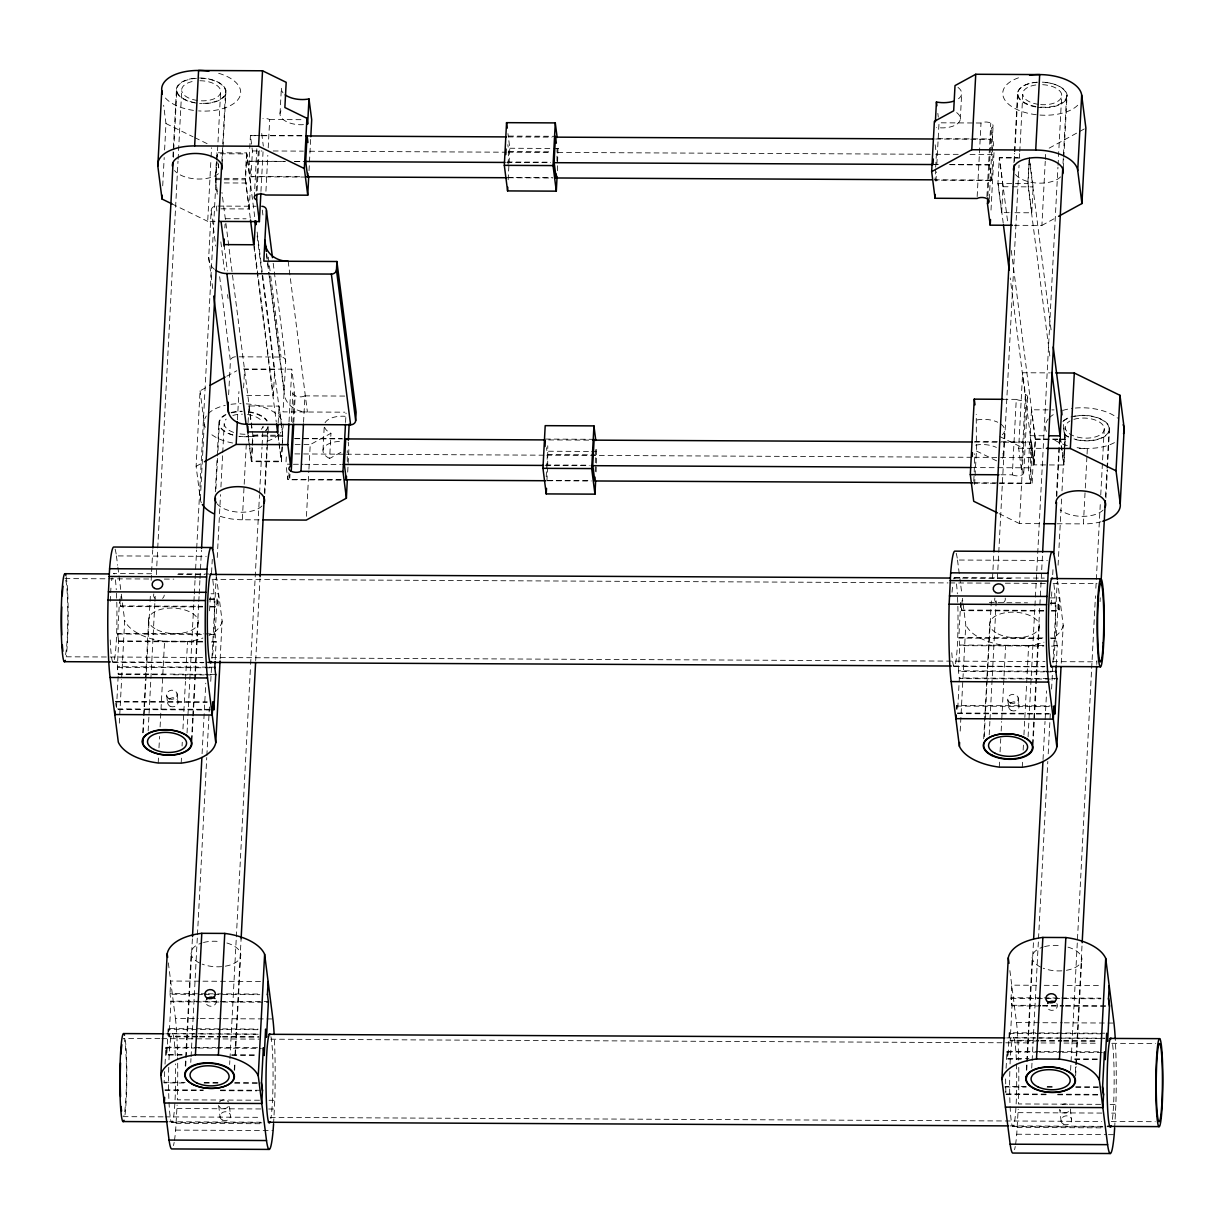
<?xml version="1.0" encoding="UTF-8"?>
<svg xmlns="http://www.w3.org/2000/svg" width="1224" height="1224" viewBox="0 0 1224 1224"><rect width="100%" height="100%" fill="white"/><g stroke="black" fill="none" stroke-linecap="round" stroke-linejoin="round"><path stroke-width="0.75" stroke-dasharray="5 3.75" d="M168.744 1067.282L168.637 1071.52A44.431 3.519 -89.7 0 0 171.023 1121.123A44.431 3.519 -89.7 0 0 175.338 1092.986L175.552 1084.541A44.431 3.519 -89.7 0 0 175.506 1063.886M1009.831 1071.413L1009.724 1075.636A44.431 3.519 -89.7 0 0 1012.11 1125.239A44.431 3.519 -89.7 0 0 1016.425 1097.102L1016.624 1088.656A44.431 3.519 -89.7 0 0 1016.456 1063.136M174.466 1140.401A70.916 5.63 -89.7 0 0 175.659 1130.104L177.113 1105.058M273.595 1123.8L274.788 1100.3A70.916 5.63 -89.7 0 0 274.36 1038.227M1015.553 1144.516A70.916 5.63 -89.7 0 0 1016.746 1134.22L1018.2 1109.174M1114.666 1127.916L1115.875 1104.415A70.916 5.63 -89.7 0 0 1115.248 1038.595M347.708 472.127L348.947 447.923L348.213 442.078M202.756 641.957L118.682 641.544L117.718 634.017L119.401 602.132M166.02 674.73L118.254 674.501L117.336 667.34L118.713 640.917L117.749 633.389L203.735 633.803M202.679 606.951L120.518 606.538L121.207 593.334L124.695 620.599L121.696 677.591M118.147 676.306L116.418 709.507L210.038 709.966M119.309 723.185L121.604 679.488M162.715 185.834L164.2 157.529M164.597 149.986L165.974 123.563L163.633 105.249M142.734 732.793L145.518 679.595M145.625 677.698L148.609 620.706M172.921 156.703L176.394 90.668M143.177 732.763L149.971 603.202M150.062 601.305L150.46 593.686M151.164 580.344L152.755 549.851M173.334 157.361L173.624 151.638M173.732 149.741L176.822 90.668M148.15 730.881L154.836 603.233M154.943 601.321L155.341 593.701M156.335 574.653L157.636 549.882M157.728 547.969L178 161.201M178.107 159.288L181.703 90.698A19.553 10.006 3 0 1 194.907 81.059M158.187 763.011L158.477 757.319M158.982 747.818L159.579 736.42M160.084 726.918L164.552 641.437A49.526 25.352 3 0 1 124.695 620.599M215.087 221.376L207.697 221.345L210.972 159.089M211.063 157.192L211.553 147.767M164.628 1071.627L164.031 1082.888L185.054 1082.995M165.026 1064.161L165.898 1047.254L192.658 1047.377M201.363 502.789A39.535 20.242 3 0 1 200.323 499.254L196.115 466.283L200.063 390.823L208.401 386.264M181.167 763.133L181.565 755.529M182.055 746.028L182.254 742.234M182.957 728.938L185.436 681.431M185.543 679.534L187.532 641.544A49.526 25.352 3 0 0 202.939 638.056M182.07 1055.119L166.785 1055.042L168.178 1028.619L257.973 1029.063M212.747 288.543L208.723 257.117L211.171 210.237A4.881 4.177 -7.3 0 1 216.266 206.06L256.122 206.259M197.752 1036.927L169.096 1036.789L170.962 1001.156L268.408 1001.63M217.291 194.234L215.424 179.668L216.296 163.006M217.229 191.525L215.546 178.291L216.403 161.889M216.495 160.053L216.877 152.77L246.544 152.908L254.99 219.02M187.027 732.977L189.72 681.538M189.827 679.641L193.82 603.417M193.912 601.519L194.218 595.797M194.31 593.9L195.014 580.558M195.121 578.646L195.519 571.027M195.611 569.129L196.605 550.066M196.712 548.168L216.985 161.384M217.076 159.487L220.672 90.882M200.323 499.254L204.27 423.795L200.063 390.823M191.495 740.627L192.704 717.769M192.795 715.856L194.601 681.569M194.692 679.657L198.686 603.447M198.793 601.535L199.084 595.828M199.191 593.915L199.895 580.589M199.986 578.677L200.384 571.057M200.491 569.145L201.486 550.096M221.85 161.415L225.553 90.913M191.939 740.642L193.132 717.845M193.239 715.948L195.029 681.737M195.121 679.84L198.212 620.951M222.125 164.49L225.981 90.913M224.864 227.939L225.063 224.252M185.237 1065.982L191.112 953.894M215.332 491.788L217.107 457.822M217.214 455.94L218.882 423.856M185.711 1066.181L192.398 938.533M202.082 753.709L205.77 683.221M209.564 610.807L210.375 595.568M211.568 572.71L212.272 559.368M215.96 488.866L217.551 458.388M217.964 450.769L219.356 424.085M190.776 1062.401L190.975 1058.592M191.082 1056.679L197.37 936.651M197.462 934.738L206.749 757.549M206.856 755.636L209.442 706.095M210.742 681.34L211.553 666.086M211.951 658.466L216.235 576.535M217.245 557.486L220.534 494.603M220.932 486.984L222.63 454.594M222.722 452.696L224.222 424.116M209.396 598.811L217.03 598.857L215.164 634.491L205.617 634.445M228.628 394.725L230.403 360.973L219.586 276.18M215.195 659.812L216.158 641.391L210.436 641.376M210.314 606.982L217.964 607.012L218.652 593.808L211.018 593.778M220.136 659.063L222.125 621.073L216.51 576.963M250.277 218.117L245.213 178.444L246.544 152.908M221.024 208.83L249.252 208.967L245.534 179.806L246.896 153.903L216.786 153.75M259.87 135.405L250.43 135.359L249.084 161.262L284.947 161.446M237.441 419.878L238.925 391.573M249.252 208.967L250.614 183.065L246.896 153.903M305.801 177.052L251.058 176.791L252.419 150.873L250.43 135.359M243.607 387.932L244.586 369.434L274.696 369.572L273.334 395.49L243.224 395.337M254.286 197.462L256.856 148.41M256.183 191.174L258.448 147.783M257.117 190.546L259.289 149.037M259.243 519.848L242.321 519.772L246.284 444.312M248.074 422.617L248.962 405.955L279.072 406.108L282.79 435.27L281.428 461.173L251.318 461.035L247.829 433.694M260.957 191.418L263.038 151.791M251.318 461.035L252.68 435.117L282.79 435.27M282.117 447.204L281.352 461.785L251.685 461.647L252.45 447.051M252.542 445.23L253.016 436.111L221.942 192.428M265.929 191.219L267.811 155.387M268.209 147.829L269.693 119.539A6.916 3.55 3 0 0 262.915 118.575M229.653 1064.497L229.852 1060.688M229.959 1058.775L236.247 938.747M236.339 936.834L250.522 666.284M250.629 664.372L259.503 494.802M259.61 492.889L262.012 447.173M262.104 445.261L263.099 426.212M280.036 113.541L281.352 88.342M234.228 1070.235L234.625 1062.616M235.023 1054.996L241.113 938.762M255.694 660.593L259.993 578.661M264.476 492.92L266.878 447.188M266.985 445.291L267.98 426.227M234.641 1070.021L235.039 1062.432M235.436 1054.828L240.715 954.139M264.828 493.915L267.888 435.423M267.995 433.541L268.393 425.998M278.185 422.77L279.072 406.108M273.197 263.267L285.697 361.233L283.035 411.891L344.877 412.182M282.209 445.368L282.698 436.249L262.211 275.691M286.294 456.873L285.911 464.171L291.633 464.202M289.017 422.005L291.786 369.189L241.954 368.944M341.297 479.732L287.87 479.471L288.252 472.173M291.358 421.607L292.842 393.302M340.67 480.038L289.705 479.777L289.996 474.224M292.857 422.877L294.54 390.808L291.786 369.189M293.806 422.249L295.183 395.826A6.916 3.55 3 0 1 294.54 390.808M309.029 170.672L310.697 138.603M303.552 422.295L304.944 395.872L345.03 396.071M306.459 516.314L308.83 471.026M308.938 469.144L310.223 444.618L330.954 433.281A19.553 10.006 3 0 1 324.574 427.207M322.998 450.141L324.222 426.748M340.899 452.329L329.623 458.48L330.954 433.281M345.55 422.494L346.055 413.069M347.31 461.555L347.249 450.692M508.052 164.552L508.74 151.592L507.853 144.692M508.159 179.79L508.939 164.934M509.046 163.083L509.811 148.242L507.96 133.63M556.981 161.094L557.027 148.379M557.379 170.748L558.067 144.83M546.225 476.794L547.388 454.594L546.501 447.693M546.914 480.925L547.587 467.935M547.694 466.069L547.771 445.75M595.231 471.485L595.445 449.652M596.119 471.883L596.715 447.816M935.595 169.034L935.014 180.142L991.639 180.418L993.001 154.499L991.012 138.985L934.386 138.695M935.687 167.183L936.375 154.224L935.044 143.881M935.947 181.29L936.452 171.865M936.834 164.322L939.022 122.813L981.021 123.012A6.916 3.55 3 0 1 990.767 123.058A6.916 3.55 3 0 1 991.409 128.092L993.704 146.1M960.32 119.141L961.636 93.942M977.165 196.59L981.021 123.012M960.672 602.499L958.805 638.132L1042.879 638.546M956.372 709.231L956.571 705.452L1050.192 705.911M1043.766 611.067L961.605 610.654L962.294 597.45L962.753 601.091M957.78 707.992L959.356 677.989L1056.802 678.463M986.911 196.636L990.767 123.058M987.86 196.008L991.409 128.092M960.197 731.095L965.767 624.714L962.982 602.897M973.753 481.277L974.136 473.872M974.243 472.02L974.579 453.767M974.61 484.505L976.415 450.998L976.232 414.278M989.252 199.16L991.731 152.005M991.822 150.108L993.108 125.582M991.012 210.084L994.072 151.592M1009.188 212.685L1001.66 212.655L997.942 183.493L999.304 157.575L1018.123 157.666M1001.66 212.655L1003.022 186.737L999.304 157.575M983.714 738.806L989.696 624.821M1013.916 162.715L1014.405 153.275M1014.497 151.394L1017.465 94.784M984.234 736.664L985.029 721.426M985.121 719.513L991.516 597.572M992.511 578.524L993.811 553.753M1014.39 161.247L1014.788 153.627M1014.88 151.73L1017.878 94.569M1003.282 455.741L1004.598 430.542M989.206 734.783L989.895 721.441M990.002 719.544L996.397 597.603M997.392 578.539L1019.056 165.087M1019.454 157.468L1019.653 153.658M1019.76 151.745L1022.759 94.585A19.553 10.006 3 0 1 1035.963 84.946M1000.865 474.774L1012.309 474.82L1016.272 399.361A6.916 3.55 3 0 0 1026.018 399.407L1019.47 523.581L1042.037 523.688M1029.078 159.931L1027.823 183.631L1050.238 359.259M1031.771 212.792L1028.053 183.646L1029.415 157.728L1033.132 186.889L1031.771 212.792L1011.07 212.701M999.274 767.127L999.671 759.538M1000.069 751.934L1000.758 738.638M1001.156 731.034L1001.66 721.533M1001.752 719.636L1005.638 645.553A49.526 25.352 3 0 1 965.767 624.714M1012.309 474.82A6.916 3.55 3 0 0 1022.071 474.866A6.916 3.55 3 0 0 1021.428 469.848L1018.674 448.229L1022.621 372.754L1050.299 372.892M1021.428 469.848L1025.375 394.373L1022.621 372.754M1023.769 472.372L1027.716 396.897M974.916 441.696L1029.659 441.971L1028.313 467.874L1030.287 483.404L973.661 483.128M1064.819 448.351L1063.931 465.013L1033.821 464.86L1030.103 435.698L1031.465 409.795L1054.048 409.902M1014.206 225.292L1041.899 225.43L1045.25 161.277M1045.357 159.395L1045.648 153.734M999.671 482.96L1032.123 483.113L1030.164 467.813L1031.511 442.277L1002.884 442.139M1030.287 483.404L1031.648 457.501L1029.659 441.971M1032.123 483.113L1033.454 457.577L1031.511 442.277M1033.821 464.86L1035.183 438.957L1031.465 409.795M1011.299 250.492L1035.382 439.324L1034.051 464.86L1010.198 277.909M1005.837 1092.649L1005.623 1077.334M1006.097 1068.277L1006.985 1051.37L1033.729 1051.493M1022.239 767.249L1022.637 759.645M1023.142 750.144L1023.432 744.452M1023.937 734.951L1028.619 645.66A49.526 25.352 3 0 0 1044.011 642.172M1021.244 1059.219L1007.872 1059.158L1009.249 1032.75L1104.782 1033.209M1040.675 1006.036L1012.019 1005.899L1011.055 998.371L1011.743 985.152L1036.59 985.274M1038.839 1041.043L1010.183 1040.905L1012.049 1005.271L1011.085 997.728L1100.881 998.172M1028.084 736.879L1057.934 167.183M1058.041 165.271L1061.728 94.784M1032.551 744.513L1042.542 553.982M1063.013 163.389L1066.609 94.799M1033.025 744.758L1039.298 625.066M1063.212 168.606L1063.702 159.181M1063.809 157.284L1067.068 95.028M1026.324 1070.097L1032.184 958.01M1056.404 495.904L1059.479 437.412M1026.752 1070.082L1033.454 942.419M1043.032 759.507L1045.036 721.395M1045.128 719.498L1046.627 690.917M1051.125 605.176L1051.814 591.835M1052.716 574.683L1053.114 567.064M1056.817 496.577L1059.908 437.503M1031.725 1068.2L1032.031 1062.478M1032.123 1060.581L1038.426 940.537M1038.518 938.64L1047.805 761.435M1048.203 753.816L1050.299 713.806M1051.6 689.036L1057.184 582.333M1058.087 565.182L1061.591 498.505M1061.988 490.885L1065.278 428.002M1064.39 452.237L1063.717 465.013L1062.034 451.794M1064.482 450.417L1065.064 439.477L1063.365 426.258M1064.911 446.5L1065.293 439.095L1063.442 424.514M1050.467 602.927L1058.117 602.973L1056.251 638.607L1050.513 638.576M1056.251 664.556L1057.245 645.507L1051.508 645.492M1051.401 611.097L1059.051 611.128L1059.739 597.924L1050.177 597.878M1061.223 663.178L1063.212 625.189L1057.582 581.079M1057.077 523.765L1083.408 523.887L1085.183 489.937M1085.29 488.039L1086.958 455.971M1087.065 454.089L1087.356 448.428L1077.961 448.382M1070.602 1070.296L1095.465 595.859M1095.862 588.239L1100.361 502.498M1100.759 494.878L1104.262 428.201M1075.376 1072.224L1075.682 1066.502M1075.774 1064.605L1082.062 944.561M1096.75 664.479L1096.949 660.669M1100.039 601.611L1100.238 597.786M1105.532 496.806L1106.94 470.138M1107.032 468.226L1109.128 428.216M1075.621 1076.049L1076.11 1066.548M1076.217 1064.65L1081.786 958.254M1105.915 498.03L1107.399 469.725M1107.491 467.843L1109.571 428.216A24.878 12.745 3 0 0 1070.954 416.971M952.027 592.217L952.563 586.373M226.761 376.227L236.768 370.75M196.115 466.283L202.786 462.641M1049.182 148.135L1085.887 128.076M1041.899 225.43L1056.909 217.214M269.693 119.539L304.057 119.707M508.633 136.078L555.482 136.308M261.768 135.405L307.071 135.635M250.446 135.65L259.993 135.696M261.89 135.711L303.889 135.91M508.113 136.92L552.024 137.134M935.671 139.016L991.027 139.276M509.811 148.242L558.542 148.471M508.74 151.592L549.958 151.807M252.389 150.95L261.936 150.996M273.182 150.98L303.384 151.133M309.657 151.24L506.246 152.204M508.159 152.204L550.157 152.419M557.792 152.449L933.805 154.285M935.717 154.3L959.019 154.331M970.066 154.469L993.001 154.499M1019.898 158.064L999.503 157.957L1007.933 224.053M507.272 161.996L550.372 162.211M285.376 161.369L249.099 161.185L251.058 176.791M294.908 161.415L302.542 161.446M506.782 162.455L550.678 162.67M934.325 164.536L938.15 164.567M949.594 164.613L989.681 164.812L991.639 180.418M294.387 161.492L305.709 161.537M933.025 164.613L938.701 164.643M950.023 164.689L989.665 164.888M507.379 177.511L552.361 177.725M251.058 176.486L302.588 176.746M508.725 177.755L552.636 177.97M934.371 179.836L991.639 180.112M215.546 178.291L245.213 178.444M215.424 179.668L245.534 179.806M997.942 183.493L1028.053 183.646M224.267 182.927L250.614 183.065M1003.022 186.737L1010.55 186.782M1012.432 186.782L1033.132 186.889M225.354 218.698L246.055 218.79M285.697 361.233A4.881 4.177 -7.3 0 0 281.046 357.026L235.498 356.796A4.881 4.177 -7.3 0 0 230.403 360.973M1002.9 399.299L1016.272 399.361M1030.103 435.698L1047.04 435.79M1035.183 438.957L1065.293 439.095M1035.382 439.324L1065.064 439.477M253.016 436.111L282.698 436.249M545.399 439.064L594.13 439.309M294.755 438.376L341.94 438.605M294.877 438.682L342.598 438.911M548.689 439.921L590.672 440.12M974.258 442.002L1000.972 442.124M295.168 444.542L310.223 444.618M1018.674 448.229L1044.5 448.351M548.459 451.228L589.693 451.427M591.559 451.442L597.19 451.472M547.388 454.594L596.103 454.823M294.846 453.89L344.541 454.211M346.453 454.211L544.925 455.19M546.822 455.206L972.391 457.286M974.304 457.286L1033.454 457.577M545.919 464.982L589.019 465.197M293.393 464.279L303.093 464.248M304.715 464.34L341.251 464.447M545.445 465.441L589.341 465.656M971.672 467.599L1030.164 467.813M547.908 480.512L591.008 480.726M547.403 480.741L591.284 480.956M974.87 482.837L997.774 482.944M115.102 549.117A70.916 5.63 -89.7 0 1 116.433 555.91L206.244 556.339M956.189 553.233A70.916 5.63 -89.7 0 1 957.52 560.026L1047.316 560.454M151.669 573.75L113.45 573.551A44.431 3.519 -89.7 0 1 114.138 573.98M178.413 573.872L208.983 574.025M954.536 577.682L1044.332 578.111M177.725 574.27L204.485 574.393M953.756 578.065L1011.085 578.34M64.933 578.6L150.935 579.013M164.322 579.09L173.869 579.136M212.104 579.319L947.988 582.915M949.901 582.93L991.945 583.129M1005.332 583.205L1045.464 583.404M1053.114 583.435L1097.071 583.649M989.329 602.636L1027.548 602.82M209.365 599.439L217 599.485M1050.437 603.554L1058.087 603.6L1059.051 611.128M120.549 605.911L202.71 606.308M210.36 606.354L217.994 606.385M1043.797 610.424L961.636 610.026L961.146 606.263M1051.431 610.47L1059.081 610.501L1058.117 602.973M205.647 633.818L215.195 633.864L216.128 642.034L210.39 642.003M1042.909 637.918L958.836 637.505L959.769 645.66L1043.842 646.073M1050.544 637.949L1056.281 637.979L1057.215 646.15L1051.477 646.119M117.718 634.017L203.704 634.43M118.713 640.917L202.786 641.33M1043.873 645.446L959.8 645.033L958.407 671.456L1044.393 671.869M164.552 641.437L187.532 641.544M1005.638 645.553L1028.619 645.66M66.356 656.798L203.98 657.472M211.63 657.518L1044.99 661.587M1052.625 661.633L1096.597 661.847M112.195 661.909L203.949 662.368M953.205 666.024L1044.959 666.483M113.373 662.306L203.169 662.75M954.445 666.422L1044.256 666.866M207.162 667.141L117.366 666.697L118.284 673.858L208.08 674.302M209.075 667.157L214.812 667.187M1048.249 671.257L958.453 670.828L959.325 678.616L1054.859 679.075M1050.161 671.272L1055.899 671.303M117.336 667.34L203.306 667.753M205.219 667.769L212.869 667.799M1046.306 671.884L1053.956 671.915M209.993 674.317L215.73 674.347M173.655 674.761L204.224 674.914M206.137 674.929L211.874 674.959M115.484 701.337L207.193 701.78M115.454 701.964L207.162 702.408M956.525 706.08L1053.971 706.554M210.069 709.339L116.448 708.88L115.729 703.219M957.52 712.995L1049.243 713.439M957.489 713.623L1049.213 714.066M260.467 981.48L170.656 981.036L169.968 994.24L202.45 994.408M1044.225 985.32L1059.51 985.396M1067.16 985.427L1101.554 985.595M206.305 993.796L169.998 993.613L170.932 1001.783L268.377 1002.257M208.218 993.811L215.868 993.842M217.765 993.857L259.809 994.056M204.362 994.408L212.012 994.454M213.925 994.469L259.779 994.684M1011.055 998.371L1100.85 998.799M1012.049 1005.271L1040.706 1005.409M1042.619 1005.424L1063.641 1005.531M1065.553 1005.531L1109.495 1005.746M1042.588 1006.051L1063.595 1006.159M1065.507 1006.159L1109.464 1006.373M168.346 962.875L175.445 1018.475L198.365 1018.582M200.277 1018.597L221.299 1018.689M223.212 1018.705L272.875 1018.949M1009.892 970.617L1016.517 1022.591L1062.371 1022.82M1064.283 1022.82L1113.962 1023.065M257.943 1029.69L168.132 1029.262L169.096 1036.789M1009.219 1033.377L1104.752 1033.836M168.973 1059.831A44.431 3.519 -89.7 0 1 172.186 1033.622L258.111 1034.066M1010.045 1063.947A44.431 3.519 -89.7 0 1 1013.273 1037.738L1104.935 1038.212M165.668 1033.79L259.32 1034.249M1006.679 1037.906L1035.351 1038.044M1037.248 1038.044L1058.286 1038.151M1060.198 1038.166L1104.155 1038.38M197.798 1036.3L169.126 1036.162L168.178 1028.619M199.696 1036.315L220.718 1036.422M222.63 1036.422L258.937 1036.606M1010.213 1040.278L1038.87 1040.415M1040.783 1040.431L1061.805 1040.538M1063.717 1040.538L1098.096 1040.706M199.665 1036.942L220.687 1037.049M222.6 1037.049L258.907 1037.233M1040.752 1041.058L1061.774 1041.165M1063.671 1041.165L1098.066 1041.333M159.9 1038.64L123.578 1038.472A39.107 3.106 -89.7 0 1 126.455 1073.096A39.107 3.106 -89.7 0 1 123.915 1115.492M161.813 1038.656L259.289 1039.13M270.764 1039.191L1033.408 1042.925M1041.043 1042.955L1056.343 1043.032M1063.993 1043.062L1098.387 1043.231M1111.774 1043.307L1155.731 1043.521M194.57 1047.392L215.577 1047.499M217.49 1047.499L257.621 1047.698M1035.642 1051.508L1056.664 1051.615M1058.576 1051.615L1098.693 1051.814M196.437 1048.035L165.867 1047.882L166.785 1055.042M198.349 1048.035L261.401 1048.341M1006.954 1051.997L1037.524 1052.15M1039.436 1052.15L1060.458 1052.257M1062.371 1052.273L1102.487 1052.456M182.101 1054.491L166.816 1054.415L165.898 1047.254M231.78 1054.721L256.627 1054.843M1007.903 1058.531L1028.91 1058.638M1074.779 1058.852L1097.699 1058.974M231.749 1055.363L256.581 1055.486M1074.733 1059.479L1097.668 1059.601M164.077 1082.261L185.084 1082.368M204.194 1082.46L219.478 1082.536M234.763 1082.597L261.523 1082.735M1026.171 1086.484L1005.149 1086.376L1005.868 1092.022M1047.193 1086.575L1054.828 1086.621M1075.85 1086.728L1102.594 1086.851M204.163 1083.087L219.448 1083.164M234.733 1083.24L257.667 1083.347M1005.118 1087.004L1026.14 1087.111M1047.147 1087.203L1054.797 1087.249M1075.82 1087.356L1098.739 1087.463M165.026 1089.788L203.245 1089.987M220.442 1090.064L260.559 1090.263M1006.113 1093.919L1048.142 1094.118M1057.704 1094.164L1097.821 1094.363M164.995 1090.431L203.215 1090.615M220.412 1090.691L256.719 1090.875M1006.082 1094.547L1048.111 1094.746M1057.674 1094.792L1097.79 1094.99M259.503 1100.223L177.342 1099.825A70.916 5.63 -89.7 0 0 177.587 1057.765M269.05 1100.269L274.788 1100.3M1100.59 1104.339L1018.429 1103.941A70.916 5.63 -89.7 0 0 1018.751 1067.267M1110.137 1104.385L1115.875 1104.415M176.975 1108.546L261.049 1108.959M268.683 1109.005L274.421 1109.021M1018.047 1112.662L1102.12 1113.075M1111.683 1113.121L1115.492 1113.151M123.104 1116.655L163.236 1116.854M165.148 1116.869L260.727 1117.328M270.274 1117.374L1101.738 1121.444M1111.285 1121.49L1155.257 1121.704M168.943 1121.765L260.697 1122.224M1009.953 1125.881L1103.62 1126.34M172.049 1122.408L261.86 1122.836M1013.135 1126.524L1102.931 1126.952M176.149 1123.326L262.12 1123.739M1017.221 1127.442L1103.207 1127.87M175.659 1130.104L273.105 1130.578M1016.746 1134.22L1106.542 1134.663M1108.454 1134.663L1114.192 1134.694M999.136 513.667L1019.47 523.581M999.779 436.555L1023.417 448.106M976.415 450.998L998.447 461.754M165.974 123.563L193.04 136.782M194.738 137.608L208.279 144.233M172.171 203.995L207.697 221.345M1029.415 159.992L1051.324 331.842M1060.458 437.672L1062.08 450.432M1062.31 452.253L1063.931 465.013M1060.106 436.677L1061.789 449.897M998.157 183.493L1003.221 223.15M1018.169 697.695L1019.133 705.238M1007.78 700.021L1008.744 707.548M957.52 560.026L961.819 593.701M960.641 603.126L961.605 610.654M1009.249 1032.75L1010.183 1040.905M1006.985 1051.37L1007.872 1059.158M956.571 705.452L957.046 709.216M288.175 261.278L307.408 411.998A24.434 20.9 -7.3 0 1 284.136 390.93L269.005 272.218M261.722 133.523L263.328 146.13M262.303 210.054L263.252 217.597M268.301 257.162L270.473 274.115M270.703 276.012L281.046 357.026M266.603 253.383L268.76 270.336M266.419 254.225L267.383 261.768M267.628 263.65L284.197 393.654M288.833 472.877L289.705 479.777M257.147 232.025L274.696 369.572M257.147 236.018L261.967 273.809M286.339 467.568L287.87 479.471M254.102 244.754L273.334 395.49M277.94 433.847L281.428 461.173M253.888 246.452L276.287 422.127M277.986 435.346L281.352 461.785M216.877 152.77L217.367 156.534M218.316 164.093L218.805 167.872M217.948 162.869L218.882 170.151M248.962 405.955L251.976 429.655M223.992 244.601L227.358 270.978M248.304 435.193L251.685 461.647M216.266 206.06L217.229 213.603M220.84 241.862L224.436 270.122M227.572 294.617L228.047 298.396M211.171 210.237L215.745 246.039M217.03 598.857L217.964 607.012M177.082 693.58L178.046 701.123M166.709 695.905L167.673 703.433M116.433 555.91L117.626 565.259M117.871 567.125L120.732 589.586M119.554 599.01L120.518 606.538M937.844 113.358L938.303 117.137M1070.342 1108.959L1071.551 1119.164M1061.162 1121.429L1059.755 1109.525A5.324 4.468 -6.8 0 0 1064.696 1112.876A5.324 4.468 -6.8 0 0 1070.021 1109.587M229.469 1106.542L230.479 1115.049M218.683 1105.41L220.09 1117.313M125.322 1039.834A43.988 3.488 -89.7 0 1 124.848 1116.013M1073.968 416.451A24.434 12.515 3 0 1 1109.189 429.043A24.434 12.515 3 0 1 1073.968 438.911M1068.674 436.892A24.434 12.515 3 0 1 1064.467 434.275M1062.876 421.714A24.434 12.515 3 0 1 1069.485 417.736M1073.907 419.342A19.553 10.006 3 0 1 1104.079 427.314A19.553 10.006 3 0 1 1079.308 437.503A19.553 10.006 3 0 1 1070.082 420.934M1040.645 107.115A24.434 12.515 3 0 0 1066.639 96.038A24.434 12.515 3 0 0 1042.236 82.161A24.878 12.745 3 0 1 1067.007 97.109A24.878 12.745 3 0 1 1037.432 107.222M1035.932 106.534A24.434 12.515 3 0 1 1017.832 93.33A24.434 12.515 3 0 1 1037.478 82.207M1035.856 106.978A24.878 12.745 3 0 1 1017.435 93.544A24.878 12.745 3 0 1 1037.417 82.222M1042.664 84.686A19.553 10.006 3 0 1 1061.728 96.084A19.553 10.006 3 0 1 1040.109 104.56M1038.442 104.361A19.553 10.006 3 0 1 1022.759 94.585M267.658 427.574A24.434 12.515 3 0 1 265.608 430.588M257.285 435.147A24.434 12.515 3 0 1 238.955 436.31A24.878 12.745 3 0 0 257.499 435.117M232.927 435.025A24.434 12.515 3 0 1 225.354 415.242M231.504 412.886A24.434 12.515 3 0 1 242.107 411.647M248.472 412.106A24.434 12.515 3 0 1 266.832 421.071M268.071 427.406A24.878 12.745 3 0 1 265.975 430.481M232.698 434.994A24.878 12.745 3 0 1 229.882 412.855M231.244 412.457A24.878 12.745 3 0 1 242.061 411.203M248.533 411.662A24.878 12.745 3 0 1 267.214 420.796M262.869 426.901A19.553 10.006 3 0 1 261.232 429.318M244.999 434.26A19.553 10.006 3 0 1 239.904 433.893M233.585 432.393A19.553 10.006 3 0 1 226.195 419.098M232.866 415.456A19.553 10.006 3 0 1 242.428 414.156M247.523 414.523A19.553 10.006 3 0 1 262.211 421.699M201.18 78.26A24.434 12.515 3 0 1 225.583 92.137A24.434 12.515 3 0 1 199.604 103.229M194.876 102.648A24.434 12.515 3 0 1 176.791 89.444A24.434 12.515 3 0 1 196.421 78.321M199.91 80.738A19.553 10.006 3 0 1 220.718 91.769A19.553 10.006 3 0 1 199.068 100.674M197.385 100.475A19.553 10.006 3 0 1 181.703 90.698M65.714 580.099A39.107 3.106 -89.7 0 1 67.794 616.621A39.107 3.106 -89.7 0 1 65.515 654.656M66.127 576.611A43.988 3.488 -89.7 0 1 68.177 614.57A43.988 3.488 -89.7 0 1 66.188 656.141M1067.971 947.131A24.878 12.745 3 0 1 1081.786 959.922A24.878 12.745 3 0 1 1064.987 970.525M1061.851 970.831A24.878 12.745 3 0 1 1043.185 968.215M1040.614 967.098A24.878 12.745 3 0 1 1043.185 947.009M1044.546 946.611A24.878 12.745 3 0 1 1061.835 945.815M1056.848 1003.542A5.324 4.559 -7.3 0 1 1053.267 1010.228A5.324 4.559 -7.3 0 1 1046.826 1005.791M1016.517 1022.591A70.916 5.63 -89.7 0 1 1018.628 1060.106M1015.231 1146.505A70.916 5.63 -89.7 0 1 1014.558 1149.719M1013.273 1037.738A44.431 3.519 -89.7 0 1 1016.379 1061.193M1112.616 1044.516A44.431 3.519 -89.7 0 1 1114.07 1089.13L1113.871 1097.576A44.431 3.519 -89.7 0 1 1111.928 1122.775M1062.509 1104.507A5.324 4.468 -6.8 0 1 1067.818 1104.538M226.899 943A24.878 12.745 3 0 1 237.441 961.222A24.878 12.745 3 0 1 202.113 964.099M199.527 962.982A24.878 12.745 3 0 1 202.098 942.893M203.475 942.495A24.878 12.745 3 0 1 220.748 941.7M216.235 1000.544A5.324 4.559 -7.3 0 1 210.803 1006.266A5.324 4.559 -7.3 0 1 205.984 1000.482M175.445 1018.475A70.916 5.63 -89.7 0 1 177.556 1055.991M174.145 1142.39A70.916 5.63 -89.7 0 1 173.471 1145.603M172.186 1033.622A44.431 3.519 -89.7 0 1 175.307 1057.077M270.932 1036.667A44.431 3.519 -89.7 0 1 272.998 1085.015L272.784 1093.46A44.431 3.519 -89.7 0 1 270.856 1118.659M228.337 1106.542A5.324 4.468 -6.8 0 1 219.142 1106.496M219.402 1102.013A5.324 4.468 -6.8 0 1 228.597 1102.059M222.125 621.073A49.526 25.352 3 0 1 208.952 635.501M212.854 580.298A44.431 3.519 -89.7 0 1 213.328 648.246L212.777 654.09A44.431 3.519 -89.7 0 1 212.379 657.242M115.408 579.824A44.431 3.519 -89.7 0 1 116.265 589.754M116.464 593.242A44.431 3.519 -89.7 0 1 116.693 598.934M116.785 602.147A44.431 3.519 -89.7 0 1 115.882 647.771L115.331 653.616A44.431 3.519 -89.7 0 1 110.129 636.939M110.221 601.351A44.431 3.519 -89.7 0 1 110.94 588.101M111.675 580.604A44.431 3.519 -89.7 0 1 112.103 577.774M164.23 595.124A5.324 4.636 -7.8 0 1 162.517 598.398M155.004 598.368A5.324 4.636 -7.8 0 1 153.857 593.87M1063.212 625.189A49.526 25.352 3 0 1 1051.584 638.79M1053.925 584.414A44.431 3.519 -89.7 0 1 1054.399 652.361L1053.864 658.206A44.431 3.519 -89.7 0 1 1053.252 662.689M956.48 583.94A44.431 3.519 -89.7 0 1 957.352 593.87M957.535 597.358A44.431 3.519 -89.7 0 1 957.765 603.049M957.856 606.263A44.431 3.519 -89.7 0 1 956.954 651.887L956.418 657.732A44.431 3.519 -89.7 0 1 951.629 650.235M953.848 578.952A44.431 3.519 -89.7 0 1 955.225 578.095M1005.195 598.031A5.324 4.636 -7.8 0 1 1003.604 602.514M996.091 602.483A5.324 4.636 -7.8 0 1 994.928 597.985M304.944 395.872A6.916 3.55 3 0 1 295.183 395.826M242.321 519.772A39.535 20.242 3 0 1 216.939 515.12M283.111 424.177A39.535 20.242 3 0 1 280.189 433.143M279.118 434.306A39.535 20.242 3 0 1 265.639 441.68M232.652 443.012A39.535 20.242 3 0 1 210.849 433.984M205.326 427.329A39.535 20.242 3 0 1 206.275 416.022M208.248 413.651A39.535 20.242 3 0 1 225.277 405.343M230.984 404.303A39.535 20.242 3 0 1 241.097 403.66M246.269 403.859A39.535 20.242 3 0 1 282.729 422.402M262.028 505.94A24.878 12.745 3 0 1 239.2 512.183A24.878 12.745 3 0 1 216.985 503.707M325.064 422.739A19.553 10.006 3 0 1 345.199 416.298M329.623 458.48A19.553 10.006 3 0 1 324.207 447.234A19.553 10.006 3 0 1 342.399 441.42M1025.375 394.373A6.916 3.55 3 0 1 1026.018 399.407M1101.034 521.761A39.535 20.242 3 0 1 1083.408 523.887M1114.467 442.614A39.535 20.242 3 0 1 1077.074 447.678M1067.313 445.597A39.535 20.242 3 0 1 1051.936 438.1M1046.398 431.445A39.535 20.242 3 0 1 1048.279 418.929M1049.335 417.767A39.535 20.242 3 0 1 1053.436 414.553M1062.814 410.407A39.535 20.242 3 0 1 1072.056 408.418M1075.361 408.051A39.535 20.242 3 0 1 1117.604 418.103M1109.571 428.216A24.878 12.745 3 0 1 1073.785 439.11M1068.384 437.06A24.878 12.745 3 0 1 1064.1 434.382M1063.518 420.673A24.878 12.745 3 0 1 1069.21 417.552M1103.099 510.071A24.878 12.745 3 0 1 1060.152 509.857M1000.758 424.009A19.553 10.006 3 0 1 1002.288 434.795M976.981 419.954A19.553 10.006 3 0 1 997.744 422.249M1002.961 453.461A19.553 10.006 3 0 1 1000.972 459.994M975.666 445.154A19.553 10.006 3 0 1 996.413 447.433M214.384 269.295A19.064 16.31 -7.3 0 1 208.723 257.117M1077.701 105.233A39.535 20.242 3 0 1 1016.226 109.15A39.535 20.242 3 0 1 1020.311 77.219M1060.611 176.868A24.878 12.745 3 0 1 1036.697 183.034A24.878 12.745 3 0 1 1014.788 173.563M956.663 112.593A19.553 10.006 3 0 1 957.107 123.991A19.553 10.006 3 0 1 936.528 127.449M957.979 87.394A19.553 10.006 3 0 1 956.633 99.924M218.652 73.287A39.535 20.242 3 0 1 239.353 97.507A39.535 20.242 3 0 1 198.609 110.91M193.484 110.374A39.535 20.242 3 0 1 163.786 95.87M199.558 77.999A24.878 12.745 3 0 1 226.042 91.754A24.878 12.745 3 0 1 199.573 103.459M196.345 103.107A24.878 12.745 3 0 1 176.333 89.842A24.878 12.745 3 0 1 196.33 78.091M218.484 173.686A24.878 12.745 3 0 1 195.611 178.918A24.878 12.745 3 0 1 174.481 170.519M282.989 92.84A19.553 10.006 3 0 1 282.025 86.139M303.46 124.664A19.553 10.006 3 0 1 283.876 120.074A19.553 10.006 3 0 1 282.346 109.288M1063.488 1124.168A5.324 4.468 -6.8 0 0 1071.673 1120.312A5.324 4.468 -6.8 0 0 1063.916 1116.395A5.324 4.468 -6.8 0 0 1063.488 1124.168M222.416 1120.052A5.324 4.468 -6.8 0 0 230.586 1116.196A5.324 4.468 -6.8 0 0 222.845 1112.279A5.324 4.468 -6.8 0 0 222.416 1120.052M169.998 706.217A5.324 4.559 -7.3 0 0 178.168 702.301A5.324 4.559 -7.3 0 0 170.411 698.307A5.324 4.559 -7.3 0 0 169.998 706.217M157.024 629.794A24.878 12.745 3 0 0 197.783 624.255A24.878 12.745 3 0 0 165.424 608.45A24.878 12.745 3 0 0 157.024 629.794M169.034 698.69A5.324 4.559 -7.3 0 0 177.205 694.773A5.324 4.559 -7.3 0 0 169.447 690.764A5.324 4.559 -7.3 0 0 169.034 698.69M1011.07 710.333A5.324 4.559 -7.3 0 0 1019.255 706.416A5.324 4.559 -7.3 0 0 1011.498 702.423A5.324 4.559 -7.3 0 0 1011.07 710.333M998.111 633.91A24.878 12.745 3 0 0 1038.87 628.371A24.878 12.745 3 0 0 1006.495 612.566A24.878 12.745 3 0 0 998.111 633.91M1010.121 702.806A5.324 4.559 -7.3 0 0 1018.291 698.889A5.324 4.559 -7.3 0 0 1010.534 694.895A5.324 4.559 -7.3 0 0 1010.121 702.806"/><path stroke-width="1.5" d="M220.045 660.96L215.761 742.662A49.526 25.352 3 0 1 181.167 763.133L158.187 763.011A49.526 25.352 3 0 1 118.315 742.172L110.068 677.484A70.916 5.63 -89.7 0 1 108.049 600.051L109.594 568.716A70.916 5.63 -89.7 0 1 113.648 547.036L211.094 547.511M215.761 742.662L207.514 677.958A70.916 5.63 -89.7 0 1 205.494 600.525L207.04 569.191A70.916 5.63 -89.7 0 1 213.879 556.385L216.266 575.096M1061.024 666.988L1056.848 746.778A49.526 25.352 3 0 1 1022.239 767.249L999.274 767.127A49.526 25.352 3 0 1 959.402 746.288L951.14 681.6A70.916 5.63 -89.7 0 1 949.136 604.166L950.681 572.832A70.916 5.63 -89.7 0 1 954.735 551.152L1052.181 551.626M1056.848 746.778L1048.586 682.074A70.916 5.63 -89.7 0 1 1046.581 604.641L1048.126 573.306A70.916 5.63 -89.7 0 1 1054.966 560.5L1057.352 579.212M218.775 221.406L259.381 221.605L256.627 199.986A6.916 3.55 3 0 1 255.984 194.953A6.916 3.55 3 0 1 265.73 194.999L307.744 195.197L304.332 168.56L306.903 118.284L284.871 107.528L286.187 82.329L262.533 70.778L198.594 70.472L194.647 145.931A39.535 20.242 3 0 0 157.82 166.066L162.027 199.038L172.171 203.995M263.007 519.879L306.26 520.093L346.392 498.199L347.325 479.578M114.98 710.945L114.796 714.541L212.242 715.015L212.93 701.811L213.894 709.354M157.82 166.066L161.767 90.607A39.535 20.242 3 0 1 208.891 71.206M162.027 199.038L162.226 195.259M142.673 742.295L142.871 738.485M152.862 547.954L173.028 163.083M269.173 1149.412L171.727 1148.938A70.916 5.63 -89.7 0 1 169.065 1140.064L160.818 1075.361L167.183 953.787A49.526 25.352 3 0 1 201.792 933.315L224.757 933.422A49.526 25.352 3 0 1 264.629 954.261L272.875 1018.949A70.916 5.63 -89.7 0 1 274.161 1034.479M164.643 1097.347L164.337 1103.008L261.783 1103.482L262.472 1090.278L261.523 1082.735M201.578 548.184L221.758 163.312M224.283 239.047L223.992 244.601L254.102 244.754L255.372 220.687M192.489 936.62L201.883 757.518M212.762 549.836L215.455 498.398M228.245 402.222L227.955 407.837A19.064 16.31 -7.3 0 0 246.085 424.284L350.6 424.804A4.881 4.177 -7.3 0 0 355.679 420.628L356.123 412.243L336.906 261.508L263.818 261.156L266.465 210.513A4.881 4.177 -7.3 0 0 261.814 206.29M214.781 667.814L215.103 661.664M160.818 1075.361A49.526 25.352 3 0 1 195.412 1054.889L201.792 933.315M215.73 674.347L213.863 709.981L212.9 702.438M204.454 461.723L236.155 444.404L237.334 421.76M304.332 168.56L258.585 146.253L262.533 70.778M256.627 199.986L256.918 194.325M247.891 426.319L247.6 431.873L277.71 432.026L278.093 424.621M259.381 221.605L260.865 193.3M169.065 1140.064L266.511 1140.539L258.264 1075.85A49.526 25.352 3 0 0 218.392 1055.011L224.757 933.422M241.113 938.762L255.602 662.49M260.085 576.749L264.277 496.73M346.392 498.199L342.98 471.546L300.982 471.347A6.916 3.55 3 0 1 291.236 471.301A6.916 3.55 3 0 1 290.593 466.267L287.839 444.649L288.925 423.902M285.207 94.875A19.553 10.006 3 0 0 308.983 98.93L307.652 124.129L306.903 118.284M258.264 1075.85L264.629 954.261M290.593 466.267L292.765 424.759M291.236 471.301L293.699 424.131M307.882 173.364L307.683 177.067L305.709 161.537L307.071 135.635L307.943 142.535M307.744 195.197L308.723 176.333M310.804 136.721L311.692 119.738L308.983 98.93M267.413 994.73L268.102 981.51M268.408 1001.63L266.541 1037.264L265.608 1029.109L264.231 1055.516L263.344 1047.729L261.477 1083.362L262.441 1090.905M300.982 471.347L303.46 424.177M355.679 420.628L336.462 269.892L336.906 261.508M342.98 471.546L345.459 424.376M345.719 438.62L344.357 464.539L346.331 480.053L346.53 476.35M348.305 440.288L349.161 424.085M557.088 176.317L556.308 191.158L507.577 190.913L504.319 165.347L506.552 122.66L555.283 122.905L557.149 137.516M505.787 154.576L506.078 149.022M507.577 190.913L507.776 187.211M556.308 191.158L553.049 165.577L555.283 122.905M556.293 174.053L556.109 177.74L554.12 162.226L555.482 136.308L556.354 143.208M595.629 481.154L594.956 494.144L546.225 493.915L542.966 468.333L545.2 425.661L593.931 425.891L595.797 440.502M545.017 446.469L545.307 440.915M546.225 493.915L546.516 488.345M594.956 494.144L591.682 468.578L593.931 425.891M594.13 439.309L592.768 465.212L594.757 480.741L594.941 477.039M933.025 164.613L933.315 159.059M935.381 121.803L936.421 102.005A19.553 10.006 3 0 0 953.312 101.286M1012.37 225.277L990.216 225.17L987.462 203.551A6.916 3.55 3 0 0 986.819 198.533A6.916 3.55 3 0 0 977.058 198.487L935.059 198.273L935.258 194.509M935.059 198.273L931.663 171.635L971.779 149.741L975.742 74.266L1039.681 74.588L1035.718 150.047A39.535 20.242 3 0 1 1077.732 170.564L1081.939 203.536L1058.576 216.311M956.066 714.893L955.868 718.656L1053.313 719.131L1054.002 705.927L1054.966 713.47M997.438 512.841L973.707 501.274L970.311 474.621L974.258 399.146L1002.9 399.299M972.254 456.491L972.453 452.803M987.462 203.551L987.753 197.89M959.402 746.288L959.601 742.494M990.216 225.17L990.507 219.509M993.919 551.84L1014.191 165.056M1110.245 1153.528L1012.799 1153.054A70.916 5.63 -89.7 0 1 1010.152 1144.18L1001.89 1079.491L1008.27 957.902A49.526 25.352 3 0 1 1042.863 937.431L1065.844 937.538A49.526 25.352 3 0 1 1105.716 958.377L1113.962 1023.065A70.916 5.63 -89.7 0 1 1115.248 1038.595M1042.634 552.085L1062.814 167.198M1026.263 1079.599L1026.462 1075.789M1033.653 938.609L1042.94 761.42M1053.818 553.738L1056.511 502.284M1061.575 409.933L1060.214 435.851L1048.922 435.79M1077.732 170.564L1081.679 95.105A39.535 20.242 3 0 0 1029.568 75.23M1055.853 671.93L1056.174 665.779M1001.89 1079.491A49.526 25.352 3 0 1 1036.499 1059.005L1042.863 937.431M1056.802 678.463L1054.935 714.097L1053.971 706.554M1081.939 203.536L1085.887 128.076L1081.679 95.105M1102.763 521.271A39.535 20.242 3 0 0 1120.235 503.752L1116.028 470.796L1070.342 448.474L1074.305 373.014L1055.838 372.922M1010.152 1144.18L1107.598 1144.654L1099.336 1079.966A49.526 25.352 3 0 0 1059.464 1059.127L1065.844 937.538M1082.169 942.664L1096.643 666.392M1101.049 582.548L1105.333 500.616M1116.028 470.796L1119.975 395.321L1074.305 373.014M1120.235 503.752L1124.183 428.293L1119.975 395.321M1099.336 1079.966L1105.716 958.377M1109.189 985.641L1108.5 998.845L1109.464 1006.373M931.663 171.635L934.371 121.36L953.68 110.803L955.011 85.604L975.742 74.266M273.595 1123.8L273.105 1130.578A70.916 5.63 -89.7 0 1 266.511 1140.539M1114.666 1127.916L1114.192 1134.694A70.916 5.63 -89.7 0 1 1107.598 1144.654M210.084 385.346L225.094 377.145M305.801 135.925L506.216 136.904M555.834 137.149L933.759 139M194.647 145.931L258.585 146.253M971.779 149.741L1035.718 150.047M304.455 161.461L504.869 162.44M554.503 162.685L932.428 164.536M504.319 165.347L553.049 165.577M306.413 176.761L506.828 177.74M554.533 177.97L932.459 179.821M215.868 270.382A19.064 16.31 -7.3 0 0 226.868 273.549L331.367 274.069A4.881 4.177 -7.3 0 0 336.462 269.892M344.495 438.911L544.879 439.906M592.584 440.135L972.346 441.986M236.155 444.404L287.839 444.649M1046.352 448.367L1070.342 448.474M343.164 464.447L543.533 465.426M591.253 465.671L971.014 467.522M542.966 468.333L591.682 468.578M970.311 474.621L998.952 474.759M345.107 479.747L545.491 480.726M595.109 480.971L972.958 482.822M1043.919 523.704L1055.195 523.75M109.594 568.716L207.04 569.191M950.681 572.832L1048.126 573.306M64.964 573.704L108.921 573.934M210.222 574.423L949.931 578.049M1051.232 578.539L1100.927 578.784A43.988 3.488 -89.7 0 1 1103.543 645.369A43.988 3.488 -89.7 0 1 1097.5 644.145A43.988 3.488 -89.7 0 1 1100.927 578.784M109.104 576.473L206.55 576.963M950.191 580.604L1047.637 581.079M108.355 591.819L205.8 592.309M949.426 595.935L1046.872 596.425M108.049 600.051L205.494 600.525M949.136 604.166L1046.581 604.641M64.413 661.679L110.282 661.909M207.774 662.383L951.293 666.024M1050.697 666.499L1100.391 666.743M110.068 677.484L207.514 677.958M951.14 681.6L1048.586 682.074M123.609 1033.576L163.756 1033.775M268.882 1034.295L1004.766 1037.891M1109.893 1038.411L1159.587 1038.656A43.988 3.488 -89.7 0 1 1162.203 1105.241A43.988 3.488 -89.7 0 1 1156.16 1104.002A43.988 3.488 -89.7 0 1 1159.587 1038.656M195.412 1054.889L218.392 1055.011M1036.499 1059.005L1059.464 1059.127M1005.424 1107.123L1102.87 1107.598L1103.558 1094.394L1102.594 1086.851M123.073 1121.551L167.03 1121.765M268.331 1122.255L1008.041 1125.881M1107.429 1126.371L1159.036 1126.616M974.258 399.146L975.008 404.823M1053.252 346.943L1061.927 414.921M1051.921 372.478L1060.106 436.677M1108.531 998.218L1109.495 1005.746L1107.628 1041.379L1106.695 1033.224L1105.318 1059.632L1104.431 1051.844L1102.564 1087.478L1103.528 1095.021M1003.451 225.032L1009.234 270.351M1055.899 671.303L1056.771 679.091M1008.27 957.902L1008.959 963.349M506.552 122.66L507.256 128.137M331.367 274.069L350.6 424.804M266.465 210.513L272.478 257.606M266.358 251.501L264.92 240.195A24.434 20.9 -7.3 0 0 288.175 261.278M255.709 220.718L256.183 224.497M255.219 220.917L255.709 224.696M250.507 219.999L253.643 244.555M276.532 424.009L277.741 433.449M221.085 221.743L224.206 246.299M246.865 423.856L248.074 433.311M226.868 273.549L246.085 424.284M213.71 296.086L228.613 412.901M161.767 90.607L162.241 94.263M267.444 994.102L268.377 1002.257M214.812 667.187L215.684 674.975M167.183 953.787L167.657 957.413M936.421 102.005L936.896 105.784M121.589 1111.101A39.107 3.106 -89.7 0 1 121.115 1106.527M120.533 1096.566A39.107 3.106 -89.7 0 1 120.533 1062.967M120.977 1054.078A39.107 3.106 -89.7 0 1 121.819 1044.699M123.991 1120.235A43.988 3.488 -89.7 0 1 119.86 1076.845A43.988 3.488 -89.7 0 1 124.511 1035.259M62.929 651.229A39.107 3.106 -89.7 0 1 62.332 644.895M61.812 634.889A39.107 3.106 -89.7 0 1 61.751 606.966M62.225 595.874A39.107 3.106 -89.7 0 1 62.99 586.296M65.331 660.363A43.988 3.488 -89.7 0 1 61.2 616.988A43.988 3.488 -89.7 0 1 65.851 575.402M1047.652 1003.512A5.324 4.559 -7.3 0 1 1054.996 1001.875M1111.27 1125.713A44.431 3.519 -89.7 0 1 1107.169 1076.11L1107.368 1067.665A44.431 3.519 -89.7 0 1 1111.346 1038.671M206.565 999.381A5.324 4.559 -7.3 0 1 214.98 998.478M270.183 1121.597A44.431 3.519 -89.7 0 1 266.082 1071.995L266.297 1063.549A44.431 3.519 -89.7 0 1 270.274 1034.555M211.507 661.511A44.431 3.519 -89.7 0 1 207.713 641.254A44.431 3.519 -89.7 0 1 208.386 588.576L208.922 582.731A44.431 3.519 -89.7 0 1 211.584 574.469M1051.89 666.896A44.431 3.519 -89.7 0 1 1048.662 641.529A44.431 3.519 -89.7 0 1 1049.473 592.691L1050.008 586.847A44.431 3.519 -89.7 0 1 1052.671 578.585M213.695 513.682A39.535 20.242 3 0 1 202.327 504.517M216.204 502.636A24.878 12.745 3 0 1 238.099 486.662A24.878 12.745 3 0 1 264.109 502.88M1123.127 424.759A39.535 20.242 3 0 1 1123.51 433.541M1056.021 503.447A24.878 12.745 3 0 1 1082.429 490.901A24.878 12.745 3 0 1 1105.196 506.996M1013.518 170.258A24.878 12.745 3 0 1 1039.941 157.712A24.878 12.745 3 0 1 1062.692 173.808M172.431 166.143A24.878 12.745 3 0 1 198.854 153.597A24.878 12.745 3 0 1 221.605 169.692M1161.882 1102.732A39.107 3.106 -89.7 0 0 1159.556 1043.536A39.107 3.106 -89.7 0 0 1156.512 1101.631A39.107 3.106 -89.7 0 0 1161.882 1102.732M1034.525 1088.519A24.434 12.515 3 0 0 1074.565 1083.087A24.434 12.515 3 0 0 1042.772 1067.558A24.434 12.515 3 0 0 1034.525 1088.519M1037.738 1086.759A19.553 10.006 3 0 0 1069.776 1082.414A19.553 10.006 3 0 0 1044.332 1069.99A19.553 10.006 3 0 0 1037.738 1086.759M991.991 755.101A24.434 12.515 3 0 0 1032.031 749.669A24.434 12.515 3 0 0 1000.238 734.14A24.434 12.515 3 0 0 991.991 755.101M991.731 755.483A24.878 12.745 3 0 0 1032.49 749.96A24.878 12.745 3 0 0 1000.13 734.155A24.878 12.745 3 0 0 991.731 755.483M995.219 753.341A19.553 10.006 3 0 0 1027.242 748.996A19.553 10.006 3 0 0 1001.813 736.573A19.553 10.006 3 0 0 995.219 753.341M193.469 1084.632A24.434 12.515 3 0 0 233.509 1079.201A24.434 12.515 3 0 0 201.715 1063.671A24.434 12.515 3 0 0 193.469 1084.632M193.147 1084.556A24.878 12.745 3 0 0 233.922 1079.033A24.878 12.745 3 0 0 201.547 1063.228A24.878 12.745 3 0 0 193.147 1084.556M196.697 1082.873A19.553 10.006 3 0 0 228.72 1078.528A19.553 10.006 3 0 0 203.291 1066.104A19.553 10.006 3 0 0 196.697 1082.873M150.95 751.215A24.434 12.515 3 0 0 190.99 745.783A24.434 12.515 3 0 0 159.181 730.254A24.434 12.515 3 0 0 150.95 751.215M154.163 749.455A19.553 10.006 3 0 0 186.201 745.11A19.553 10.006 3 0 0 160.757 732.686A19.553 10.006 3 0 0 154.163 749.455M1103.222 642.86A39.107 3.106 -89.7 0 0 1100.896 583.664A39.107 3.106 -89.7 0 0 1097.851 641.759A39.107 3.106 -89.7 0 0 1103.222 642.86M1048.31 1002.226A5.324 4.559 -7.3 0 0 1056.48 998.294A5.324 4.559 -7.3 0 0 1048.723 994.301A5.324 4.559 -7.3 0 0 1048.31 1002.226M1034.234 1088.671A24.878 12.745 3 0 0 1074.993 1083.148A24.878 12.745 3 0 0 1042.619 1067.343A24.878 12.745 3 0 0 1034.234 1088.671M207.223 998.096A5.324 4.559 -7.3 0 0 215.393 994.179A5.324 4.559 -7.3 0 0 207.636 990.185A5.324 4.559 -7.3 0 0 207.223 998.096M150.659 751.368A24.878 12.745 3 0 0 191.418 745.844A24.878 12.745 3 0 0 159.043 730.039A24.878 12.745 3 0 0 150.659 751.368M154.591 588.407A5.324 4.636 -7.8 0 0 162.761 584.414A5.324 4.636 -7.8 0 0 154.989 580.344A5.324 4.636 -7.8 0 0 154.591 588.407M995.678 592.523A5.324 4.636 -7.8 0 0 1003.848 588.53A5.324 4.636 -7.8 0 0 996.076 584.46A5.324 4.636 -7.8 0 0 995.678 592.523"/></g></svg>
